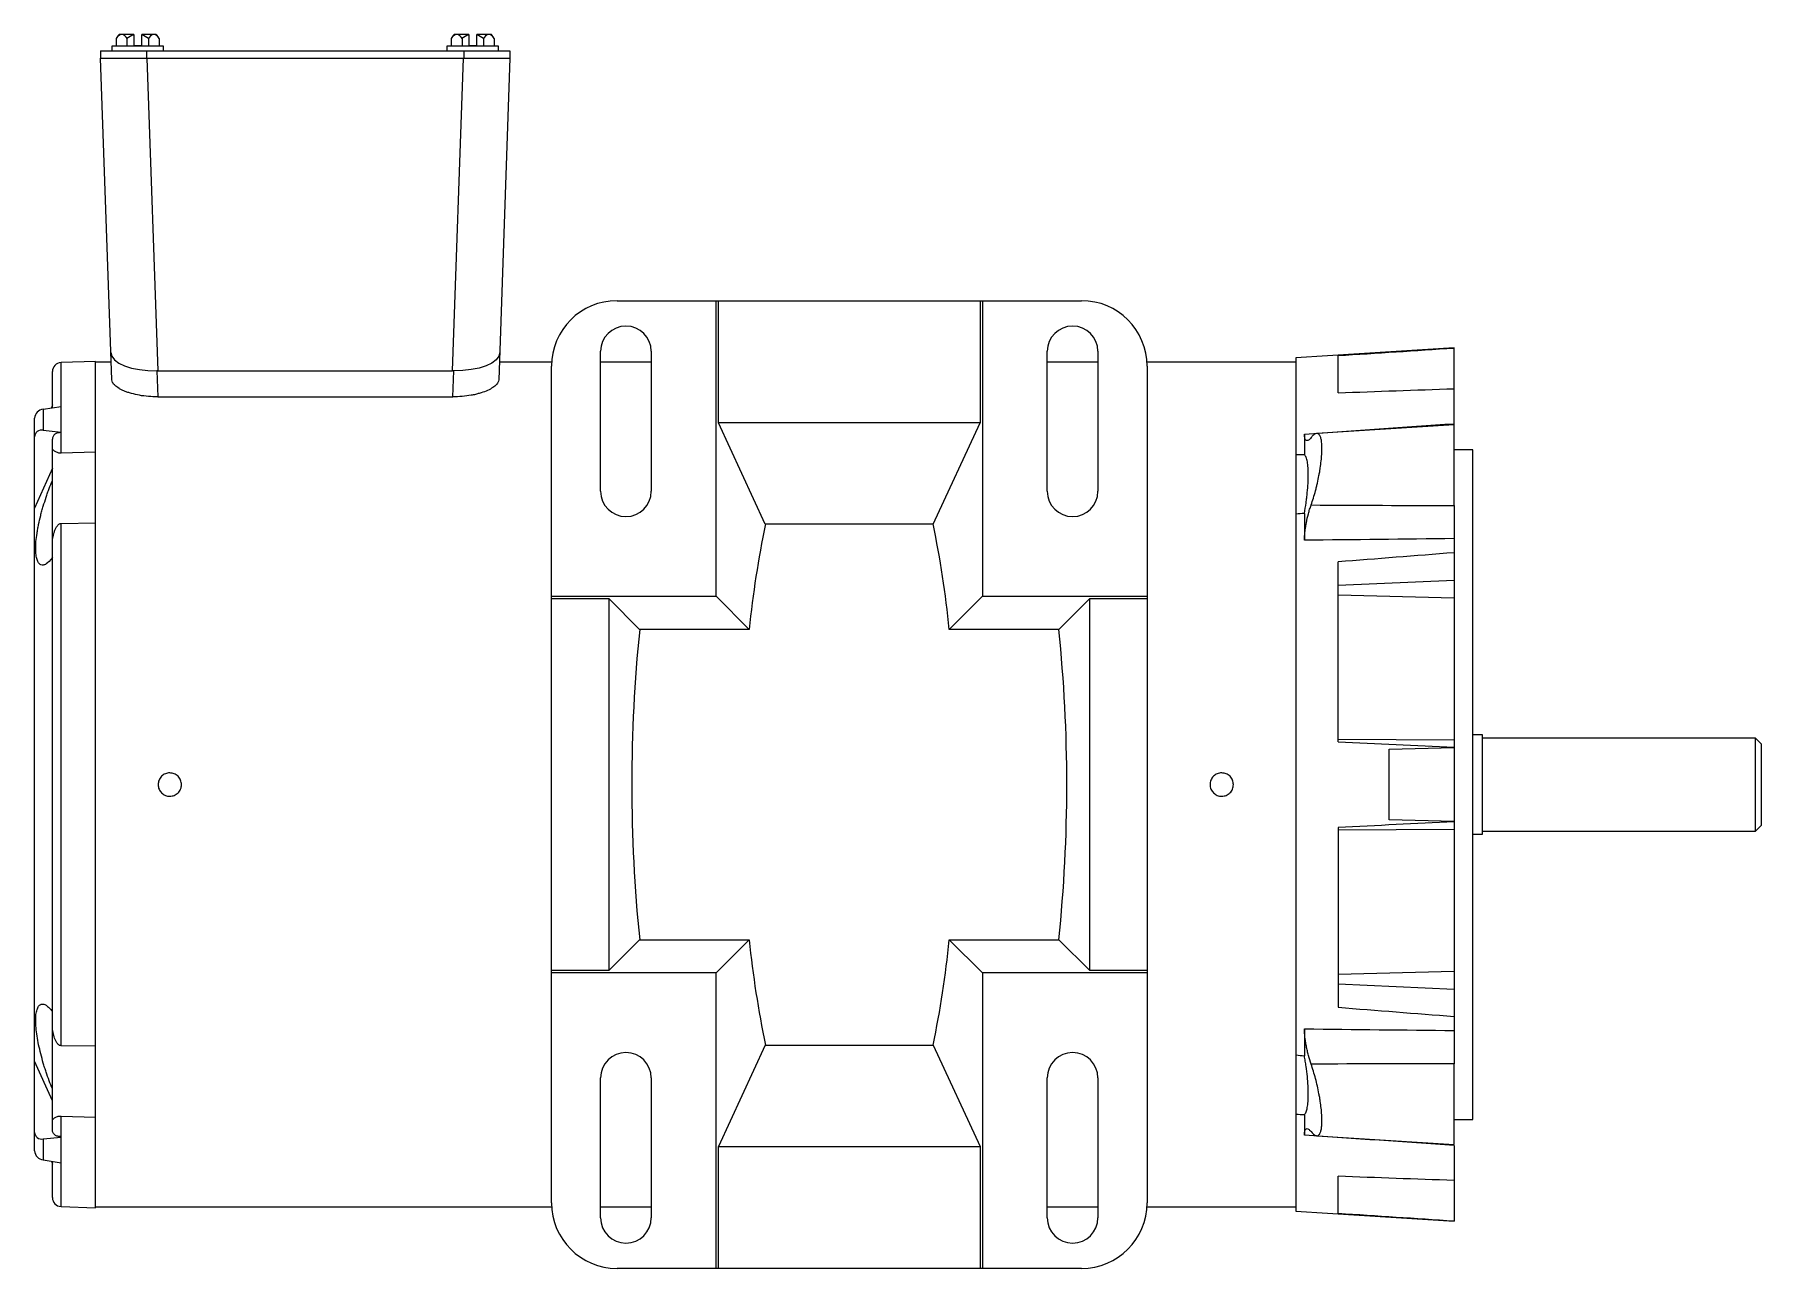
# Paper-space layout '_Bottom' of a CAD drawing. Header units: inches. Extents: x -4.4 to 7.2, y -3.3 to 5.
import ezdxf

# ---------------------------------------------------------------- set-up
doc = ezdxf.new("R2010")
doc.units = ezdxf.units.IN
doc.header["$MEASUREMENT"] = 0

psp = doc.layouts.new('_Bottom')

# ---------------------------------------------------------------- linework, layer by layer
at = {"color": 7, "linetype": 'Continuous', "lineweight": 25}
for p, q in [((-3.892, 5.011), (-3.892, 4.959)), ((-3.775, 5.038), (-3.873, 5.038)), ((-3.82, 5.011), (-3.82, 4.959)), ((-3.775, 5.038), (-3.775, 4.964)), ((-3.721, 4.964), (-3.721, 5.038)), ((-3.623, 5.038), (-3.721, 5.038)), ((-3.675, 5.011), (-3.675, 4.959)), ((-3.603, 5.011), (-3.603, 4.959)), ((-1.642, 5.011), (-1.642, 4.959)), ((-1.525, 5.038), (-1.623, 5.038)), ((-1.57, 5.011), (-1.57, 4.959)), ((-1.525, 5.038), (-1.525, 4.964)), ((-1.471, 4.964), (-1.471, 5.038)), ((-1.373, 5.038), (-1.471, 5.038)), ((-1.425, 5.011), (-1.425, 4.959)), ((-1.353, 5.011), (-1.353, 4.959)), ((-3.998, 4.928), (-1.248, 4.928)), ((-3.998, 4.928), (-3.998, 4.88)), ((-3.998, 4.88), (-1.248, 4.88)), ((-3.922, 2.719), (-3.998, 4.88)), ((-3.922, 4.959), (-3.922, 4.928)), ((-3.574, 4.959), (-3.922, 4.959)), ((-3.775, 4.964), (-3.721, 4.964)), ((-3.688, 4.928), (-3.688, 4.88)), ((-3.686, 4.88), (-3.612, 2.78)), ((-3.574, 4.928), (-3.574, 4.959)), ((-1.672, 4.959), (-1.672, 4.928)), ((-1.324, 4.959), (-1.672, 4.959)), ((-1.633, 2.78), (-1.559, 4.88)), ((-1.557, 4.928), (-1.557, 4.88)), ((-1.525, 4.964), (-1.471, 4.964)), ((-1.324, 4.928), (-1.324, 4.959)), ((-1.248, 4.88), (-1.323, 2.719)), ((-1.248, 4.928), (-1.248, 4.88)), ((-0.529, 3.25), (2.591, 3.25)), ((0.136, 1.265), (0.136, 3.25)), ((0.152, 2.43), (0.152, 3.25)), ((1.91, 3.25), (1.91, 2.43)), ((1.926, 3.25), (1.926, 1.265)), ((-0.639, 1.97), (-0.639, 2.91)), ((-0.299, 2.91), (-0.299, 1.97)), ((2.361, 1.97), (2.361, 2.91)), ((2.701, 2.91), (2.701, 1.97)), ((5.093, 2.933), (4.031, 2.866)), ((5.093, 1.875), (5.093, 2.933)), ((-4.031, 2.842), (-4.263, 2.834)), ((-4.263, 2.226), (-4.263, 2.834)), ((-4.031, -2.842), (-4.031, 2.842)), ((-3.926, 2.837), (-4.031, 2.837)), ((-0.968, 2.837), (-1.319, 2.837)), ((-0.969, -2.81), (-0.969, 2.81)), ((-0.299, 2.837), (-0.639, 2.837)), ((2.701, 2.837), (2.361, 2.837)), ((4.031, 2.837), (3.03, 2.837)), ((3.031, 2.81), (3.031, -2.81)), ((4.031, 2.866), (4.031, -2.866)), ((4.314, 2.631), (4.314, 2.879)), ((-4.321, 2.531), (-4.321, 2.774)), ((-3.612, 2.78), (-3.62, 2.78)), ((-3.62, 2.78), (-3.614, 2.604)), ((-3.612, 2.78), (-1.633, 2.78)), ((-1.625, 2.78), (-1.633, 2.78)), ((-1.631, 2.604), (-1.625, 2.78)), ((-3.614, 2.604), (-1.631, 2.604)), ((-4.441, -2.461), (-4.441, 2.461)), ((-4.383, 2.521), (-4.263, 2.54)), ((-4.383, 2.521), (-4.383, 2.38)), ((-4.321, 2.55), (-4.328, 2.53)), ((-4.383, 2.38), (-4.263, 2.368)), ((-4.321, -2.32), (-4.321, 2.32)), ((0.467, 1.75), (0.152, 2.43)), ((1.91, 2.43), (0.152, 2.43)), ((1.595, 1.75), (1.91, 2.43)), ((4.088, 2.354), (4.088, 2.218)), ((5.093, 2.417), (4.171, 2.359)), ((-4.031, 2.233), (-4.263, 2.226)), ((5.218, 2.249), (5.093, 2.249)), ((5.218, -2.249), (5.218, 2.249)), ((-4.321, 2.125), (-4.441, 1.857)), ((-4.263, 1.754), (-4.031, 1.758)), ((-4.263, -1.754), (-4.263, 1.754)), ((1.595, 1.75), (0.467, 1.75)), ((4.088, 1.821), (4.088, 1.641)), ((5.093, 1.652), (5.093, -1.652)), ((4.314, 0.288), (4.314, 1.496)), ((4.314, 1.339), (5.093, 1.374)), ((-0.969, 1.265), (0.136, 1.265)), ((-0.969, 1.249), (-0.584, 1.249)), ((-0.377, 1.042), (-0.584, 1.249)), ((-0.584, 1.249), (-0.584, -1.249)), ((0.359, 1.042), (0.136, 1.265)), ((1.703, 1.042), (1.926, 1.265)), ((1.926, 1.265), (3.031, 1.265)), ((2.439, 1.042), (2.646, 1.249)), ((2.646, 1.249), (3.031, 1.249)), ((2.646, -1.249), (2.646, 1.249)), ((4.314, 1.274), (5.093, 1.254)), ((0.359, 1.042), (-0.377, 1.042)), ((2.439, 1.042), (1.703, 1.042)), ((4.314, 0.304), (5.093, 0.3)), ((4.658, 0.237), (5.093, 0.249)), ((4.658, -0.237), (4.658, 0.237)), ((5.283, 0.334), (5.218, 0.334)), ((5.283, -0.333), (5.283, 0.334)), ((7.118, 0.312), (5.283, 0.312)), ((7.158, 0.272), (7.118, 0.312)), ((7.118, -0.312), (7.118, 0.312)), ((7.158, -0.272), (7.158, 0.272)), ((4.314, -0.288), (4.314, -1.496)), ((4.314, -0.304), (5.093, -0.3)), ((5.093, -0.249), (4.658, -0.237)), ((5.218, -0.333), (5.283, -0.333)), ((5.283, -0.312), (7.118, -0.312)), ((7.118, -0.312), (7.158, -0.272)), ((-0.377, -1.042), (-0.584, -1.249)), ((-0.377, -1.042), (0.359, -1.042)), ((0.359, -1.042), (0.136, -1.265)), ((1.703, -1.042), (1.926, -1.265)), ((1.703, -1.042), (2.439, -1.042)), ((2.439, -1.042), (2.646, -1.249)), ((-0.584, -1.249), (-0.969, -1.249)), ((0.136, -1.265), (-0.969, -1.265)), ((0.136, -3.25), (0.136, -1.265)), ((1.926, -1.265), (1.926, -3.25)), ((3.031, -1.265), (1.926, -1.265)), ((3.031, -1.249), (2.646, -1.249)), ((4.314, -1.274), (5.093, -1.254)), ((4.314, -1.339), (5.093, -1.374)), ((4.088, -1.641), (4.088, -1.821)), ((-4.031, -1.758), (-4.263, -1.754)), ((0.467, -1.75), (0.152, -2.43)), ((0.467, -1.75), (1.595, -1.75)), ((1.595, -1.75), (1.91, -2.43)), ((-4.321, -2.125), (-4.441, -1.857)), ((-0.639, -2.91), (-0.639, -1.97)), ((-0.299, -1.97), (-0.299, -2.91)), ((2.361, -2.91), (2.361, -1.97)), ((2.701, -1.97), (2.701, -2.91)), ((5.093, -2.417), (5.093, -1.875)), ((-4.263, -2.226), (-4.031, -2.233)), ((-4.263, -2.834), (-4.263, -2.226)), ((4.088, -2.218), (4.088, -2.354)), ((5.093, -2.249), (5.218, -2.249)), ((-4.383, -2.38), (-4.263, -2.368)), ((-4.383, -2.38), (-4.383, -2.521)), ((0.152, -3.25), (0.152, -2.43)), ((0.152, -2.43), (1.91, -2.43)), ((1.91, -2.43), (1.91, -3.25)), ((4.171, -2.359), (5.093, -2.417)), ((5.093, -2.424), (5.093, -2.933)), ((-4.383, -2.521), (-4.263, -2.54)), ((-4.328, -2.53), (-4.321, -2.55)), ((-4.321, -2.774), (-4.321, -2.531)), ((4.314, -2.879), (4.314, -2.631)), ((-4.263, -2.834), (-4.031, -2.842)), ((-4.031, -2.837), (-0.968, -2.837)), ((-0.639, -2.837), (-0.299, -2.837)), ((2.361, -2.837), (2.701, -2.837)), ((3.03, -2.837), (4.031, -2.837)), ((4.031, -2.866), (5.093, -2.933)), ((2.591, -3.25), (-0.529, -3.25))]:
    psp.add_line(p, q, dxfattribs=at)
at = {"color": 7, "linetype": 'Continuous', "lineweight": 25, "flags": 128}
for points in [[(-3.928, 2.903), (-3.922, 2.877), (-3.904, 2.853), (-3.875, 2.831), (-3.837, 2.813), (-3.79, 2.798), (-3.737, 2.787), (-3.68, 2.781), (-3.62, 2.78)], [(-1.317, 2.903), (-1.323, 2.877), (-1.341, 2.853), (-1.37, 2.831), (-1.408, 2.813), (-1.455, 2.798), (-1.508, 2.787), (-1.565, 2.781), (-1.625, 2.78)]]:
    psp.add_lwpolyline(points, dxfattribs=at)
at = {"color": 7, "linetype": 'Continuous', "lineweight": 25}
for centre, radius, start, end in [((-3.748, 4.928), 0.167, 138.6522, 150.0945), ((-3.85, 4.993), 0.0453, 96.9616, 156.6167), ((-3.861, 4.993), 0.0453, 23.3833, 83.0384), ((-3.748, 4.928), 0.11, 104.2087, 131.0016), ((-3.748, 4.928), 0.11, 48.9984, 75.7913), ((-3.634, 4.993), 0.0453, 96.9616, 156.6167), ((-3.645, 4.993), 0.0453, 23.3833, 83.0384), ((-3.748, 4.928), 0.167, 29.9055, 41.3478), ((-1.498, 4.928), 0.167, 138.6522, 150.0945), ((-1.6, 4.993), 0.0453, 96.9616, 156.6167), ((-1.611, 4.993), 0.0453, 23.3833, 83.0384), ((-1.498, 4.928), 0.11, 104.2087, 131.0016), ((-1.498, 4.928), 0.11, 48.9984, 75.7913), ((-1.384, 4.993), 0.0453, 96.9616, 156.6167), ((-1.395, 4.993), 0.0453, 23.3833, 83.0384), ((-1.498, 4.928), 0.167, 29.9055, 41.3478), ((-0.529, 2.81), 0.44, 90, 180), ((2.591, 2.81), 0.44, 0, 90), ((-0.469, 2.91), 0.17, 0, 180), ((2.531, 2.91), 0.17, 0, 180), ((-4.261, 2.774), 0.06, 92, 180), ((-4.375, 2.455), 0.066, 96.8247, 174.9114), ((-4.393, 2.333), 0.0482, 78.2365, 176.4378), ((-0.469, 1.97), 0.17, 180, 0), ((2.531, 1.97), 0.17, 180, 0), ((7.435, 0.318), 7.113, 168.3838, 174.1524), ((-5.373, 0.318), 7.113, 5.8476, 11.6162), ((9.756, 0), 10.186, 174.1267, 185.8733), ((-7.694, 0), 10.186, 354.1267, 5.8733), ((7.435, -0.318), 7.113, 185.8476, 191.6162), ((-5.373, -0.318), 7.113, 348.3838, 354.1524), ((-0.469, -1.97), 0.17, 0, 180), ((2.531, -1.97), 0.17, 0, 180), ((-4.393, -2.333), 0.0482, 183.5622, 281.7635), ((-4.375, -2.455), 0.066, 185.0886, 263.1753), ((-4.261, -2.774), 0.06, 180, 268), ((-0.529, -2.81), 0.44, 180, 270), ((2.591, -2.81), 0.44, 270, 0), ((-0.469, -2.91), 0.17, 180, 0), ((2.531, -2.91), 0.17, 180, 0)]:
    psp.add_arc(centre, radius, start, end, dxfattribs=at)
for points in [[(5.093, 2.93), (4.833, 2.913), (4.574, 2.896), (4.314, 2.879)], [(4.314, 2.631), (4.574, 2.641), (4.833, 2.65), (5.093, 2.659)], [(4.088, 2.354), (4.423, 2.378), (4.758, 2.401), (5.093, 2.424)], [(4.031, 2.217), (4.05, 2.217), (4.069, 2.217), (4.088, 2.218)], [(4.133, 1.878), (4.453, 1.876), (4.773, 1.875), (5.093, 1.875)], [(4.088, 1.821), (4.069, 1.82), (4.05, 1.818), (4.031, 1.816)], [(5.093, 1.652), (4.758, 1.648), (4.423, 1.644), (4.088, 1.641)], [(5.093, 1.557), (4.833, 1.537), (4.574, 1.516), (4.314, 1.496)], [(4.314, 0.288), (4.574, 0.275), (4.833, 0.263), (5.093, 0.251)], [(5.093, -0.251), (4.833, -0.263), (4.574, -0.275), (4.314, -0.288)], [(4.314, -1.496), (4.574, -1.516), (4.833, -1.537), (5.093, -1.557)], [(4.088, -1.641), (4.423, -1.644), (4.758, -1.648), (5.093, -1.652)], [(4.031, -1.816), (4.05, -1.818), (4.069, -1.82), (4.088, -1.821)], [(5.093, -1.875), (4.773, -1.875), (4.453, -1.876), (4.133, -1.878)], [(4.088, -2.218), (4.069, -2.217), (4.05, -2.217), (4.031, -2.217)], [(5.093, -2.424), (4.758, -2.401), (4.423, -2.378), (4.088, -2.354)], [(5.093, -2.659), (4.833, -2.65), (4.574, -2.641), (4.314, -2.631)], [(4.314, -2.879), (4.574, -2.896), (4.833, -2.913), (5.093, -2.93)]]:
    psp.add_open_spline(points, degree=3, dxfattribs=at)
for points, knots in [([(-3.614, 2.604), (-3.635, 2.604), (-3.656, 2.605), (-3.697, 2.609), (-3.717, 2.611), (-3.755, 2.618), (-3.773, 2.622), (-3.799, 2.63), (-3.807, 2.632), (-3.822, 2.637), (-3.83, 2.64), (-3.844, 2.646), (-3.85, 2.649), (-3.863, 2.655), (-3.868, 2.658), (-3.884, 2.668), (-3.893, 2.674), (-3.907, 2.687), (-3.913, 2.694), (-3.92, 2.706), (-3.922, 2.713), (-3.922, 2.719)], [0, 0, 0, 0, 0.125, 0.125, 0.25, 0.25, 0.375, 0.375, 0.4375, 0.4375, 0.5, 0.5, 0.5625, 0.5625, 0.625, 0.625, 0.75, 0.75, 0.875, 0.875, 1, 1, 1, 1]), ([(-1.323, 2.719), (-1.323, 2.713), (-1.325, 2.706), (-1.332, 2.694), (-1.338, 2.687), (-1.352, 2.674), (-1.361, 2.668), (-1.382, 2.655), (-1.394, 2.649), (-1.422, 2.637), (-1.437, 2.632), (-1.463, 2.625), (-1.471, 2.623), (-1.489, 2.618), (-1.499, 2.617), (-1.528, 2.611), (-1.548, 2.609), (-1.589, 2.605), (-1.61, 2.604), (-1.631, 2.604)], [0, 0, 0, 0, 0.125, 0.125, 0.25, 0.25, 0.375, 0.375, 0.5, 0.5, 0.625, 0.625, 0.6875, 0.6875, 0.75, 0.75, 0.875, 0.875, 1, 1, 1, 1]), ([(-4.263, 2.363), (-4.267, 2.364), (-4.271, 2.364), (-4.278, 2.363), (-4.282, 2.363), (-4.289, 2.361), (-4.292, 2.36), (-4.298, 2.357), (-4.301, 2.356), (-4.309, 2.35), (-4.314, 2.345), (-4.318, 2.336), (-4.319, 2.333), (-4.321, 2.326), (-4.321, 2.323), (-4.321, 2.32)], [0, 0, 0, 0, 0.125, 0.125, 0.25, 0.25, 0.375, 0.375, 0.5, 0.5, 0.75, 0.75, 0.875, 0.875, 1, 1, 1, 1]), ([(4.133, 2.331), (4.126, 2.323), (4.12, 2.317), (4.112, 2.312), (4.11, 2.311), (4.105, 2.31), (4.103, 2.311), (4.099, 2.312), (4.097, 2.314), (4.094, 2.319), (4.092, 2.321), (4.089, 2.332), (4.088, 2.342), (4.088, 2.354)], [0, 0, 0, 0, 0.25, 0.25, 0.375, 0.375, 0.5, 0.5, 0.625, 0.625, 0.75, 0.75, 1, 1, 1, 1]), ([(4.133, 1.878), (4.144, 1.908), (4.153, 1.94), (4.165, 1.982), (4.167, 1.991), (4.171, 2.008), (4.173, 2.016), (4.179, 2.042), (4.182, 2.059), (4.187, 2.084), (4.189, 2.092), (4.192, 2.109), (4.193, 2.117), (4.197, 2.142), (4.199, 2.158), (4.202, 2.189), (4.203, 2.203), (4.205, 2.232), (4.206, 2.258), (4.205, 2.281), (4.203, 2.302), (4.202, 2.311), (4.199, 2.327), (4.197, 2.334), (4.193, 2.343), (4.192, 2.345), (4.189, 2.349), (4.187, 2.351), (4.182, 2.356), (4.179, 2.358), (4.171, 2.359), (4.167, 2.358), (4.158, 2.355), (4.153, 2.351), (4.143, 2.343), (4.138, 2.337), (4.133, 2.331)], [0, 0, 0, 0, 0.125, 0.125, 0.15625, 0.15625, 0.1875, 0.1875, 0.25, 0.25, 0.28125, 0.28125, 0.3125, 0.3125, 0.375, 0.375, 0.4375, 0.4375, 0.5, 0.5625, 0.5625, 0.625, 0.625, 0.6875, 0.6875, 0.71875, 0.71875, 0.75, 0.75, 0.8125, 0.8125, 0.875, 0.875, 0.9375, 0.9375, 1, 1, 1, 1]), ([(-4.263, 2.226), (-4.267, 2.226), (-4.27, 2.226), (-4.276, 2.227), (-4.279, 2.227), (-4.286, 2.229), (-4.29, 2.231), (-4.297, 2.234), (-4.3, 2.235), (-4.305, 2.238), (-4.307, 2.24), (-4.313, 2.244), (-4.316, 2.247), (-4.32, 2.251), (-4.321, 2.253), (-4.321, 2.255)], [0, 0, 0, 0, 0.0625, 0.0625, 0.125, 0.125, 0.25, 0.25, 0.375, 0.375, 0.5, 0.5, 0.75, 0.75, 1, 1, 1, 1]), ([(4.088, 1.821), (4.092, 1.845), (4.096, 1.869), (4.101, 1.904), (4.102, 1.916), (4.105, 1.938), (4.106, 1.95), (4.11, 1.982), (4.111, 2.003), (4.113, 2.033), (4.114, 2.043), (4.114, 2.062), (4.114, 2.071), (4.114, 2.098), (4.114, 2.114), (4.111, 2.143), (4.11, 2.157), (4.105, 2.18), (4.103, 2.19), (4.098, 2.202), (4.096, 2.206), (4.092, 2.212), (4.09, 2.215), (4.088, 2.218)], [0, 0, 0, 0, 0.125, 0.125, 0.1875, 0.1875, 0.25, 0.25, 0.375, 0.375, 0.4375, 0.4375, 0.5, 0.5, 0.625, 0.625, 0.75, 0.75, 0.875, 0.875, 0.9375, 0.9375, 1, 1, 1, 1]), ([(-4.321, 1.525), (-4.336, 1.505), (-4.35, 1.491), (-4.366, 1.48), (-4.37, 1.478), (-4.376, 1.476), (-4.379, 1.475), (-4.388, 1.473), (-4.394, 1.474), (-4.404, 1.479), (-4.409, 1.483), (-4.418, 1.494), (-4.421, 1.502), (-4.427, 1.52), (-4.429, 1.531), (-4.433, 1.555), (-4.433, 1.569), (-4.433, 1.599), (-4.433, 1.616), (-4.43, 1.65), (-4.427, 1.669), (-4.423, 1.697), (-4.421, 1.707), (-4.418, 1.727), (-4.416, 1.737), (-4.409, 1.767), (-4.405, 1.787), (-4.397, 1.818), (-4.394, 1.829), (-4.388, 1.849), (-4.385, 1.86), (-4.376, 1.89), (-4.37, 1.91), (-4.36, 1.94), (-4.356, 1.95), (-4.35, 1.97), (-4.346, 1.979), (-4.336, 2.007), (-4.328, 2.026), (-4.321, 2.043)], [0, 0, 0, 0, 0.125, 0.125, 0.15625, 0.15625, 0.1875, 0.1875, 0.25, 0.25, 0.3125, 0.3125, 0.375, 0.375, 0.4375, 0.4375, 0.5, 0.5, 0.5625, 0.5625, 0.625, 0.625, 0.65625, 0.65625, 0.6875, 0.6875, 0.75, 0.75, 0.78125, 0.78125, 0.8125, 0.8125, 0.875, 0.875, 0.90625, 0.90625, 0.9375, 0.9375, 1, 1, 1, 1]), ([(4.088, 1.641), (4.088, 1.658), (4.089, 1.677), (4.092, 1.707), (4.094, 1.717), (4.097, 1.737), (4.099, 1.747), (4.105, 1.778), (4.109, 1.799), (4.118, 1.829), (4.12, 1.839), (4.126, 1.859), (4.13, 1.868), (4.133, 1.878)], [0, 0, 0, 0, 0.25, 0.25, 0.375, 0.375, 0.5, 0.5, 0.75, 0.75, 0.875, 0.875, 1, 1, 1, 1]), ([(5.093, 1.875), (5.093, 1.856), (5.093, 1.837), (5.093, 1.799), (5.093, 1.779), (5.093, 1.75), (5.093, 1.741), (5.093, 1.722), (5.093, 1.713), (5.093, 1.686), (5.093, 1.669), (5.093, 1.652)], [0, 0, 0, 0, 0.25, 0.25, 0.5, 0.5, 0.625, 0.625, 0.75, 0.75, 1, 1, 1, 1]), ([(-4.321, 1.615), (-4.321, 1.629), (-4.32, 1.642), (-4.316, 1.668), (-4.313, 1.681), (-4.307, 1.7), (-4.305, 1.706), (-4.3, 1.719), (-4.297, 1.725), (-4.29, 1.736), (-4.286, 1.741), (-4.279, 1.748), (-4.276, 1.75), (-4.27, 1.753), (-4.267, 1.754), (-4.263, 1.754)], [0, 0, 0, 0, 0.25, 0.25, 0.5, 0.5, 0.625, 0.625, 0.75, 0.75, 0.875, 0.875, 0.9375, 0.9375, 1, 1, 1, 1]), ([(-3.532, -0.078), (-3.538, -0.078), (-3.543, -0.078), (-3.553, -0.076), (-3.558, -0.074), (-3.567, -0.071), (-3.572, -0.068), (-3.58, -0.062), (-3.584, -0.059), (-3.595, -0.048), (-3.601, -0.04), (-3.609, -0.021), (-3.611, -0.01), (-3.611, 0.005), (-3.61, 0.01), (-3.608, 0.02), (-3.607, 0.025), (-3.603, 0.035), (-3.601, 0.039), (-3.595, 0.048), (-3.592, 0.052), (-3.584, 0.059), (-3.58, 0.062), (-3.572, 0.068), (-3.567, 0.071), (-3.558, 0.074), (-3.553, 0.076), (-3.543, 0.078), (-3.538, 0.078), (-3.522, 0.078), (-3.512, 0.076), (-3.493, 0.069), (-3.484, 0.063), (-3.473, 0.052), (-3.47, 0.048), (-3.464, 0.039), (-3.462, 0.035), (-3.458, 0.025), (-3.457, 0.02), (-3.455, 0.01), (-3.454, 0.005), (-3.454, -0.005), (-3.455, -0.01), (-3.456, -0.02), (-3.458, -0.025), (-3.462, -0.035), (-3.464, -0.039), (-3.47, -0.048), (-3.473, -0.052), (-3.481, -0.059), (-3.485, -0.062), (-3.493, -0.068), (-3.498, -0.071), (-3.512, -0.076), (-3.522, -0.078), (-3.532, -0.078)], [0, 0, 0, 0, 0.03125, 0.03125, 0.0625, 0.0625, 0.09375, 0.09375, 0.125, 0.125, 0.1875, 0.1875, 0.25, 0.25, 0.28125, 0.28125, 0.3125, 0.3125, 0.34375, 0.34375, 0.375, 0.375, 0.40625, 0.40625, 0.4375, 0.4375, 0.46875, 0.46875, 0.5, 0.5, 0.5625, 0.5625, 0.625, 0.625, 0.65625, 0.65625, 0.6875, 0.6875, 0.71875, 0.71875, 0.75, 0.75, 0.78125, 0.78125, 0.8125, 0.8125, 0.84375, 0.84375, 0.875, 0.875, 0.90625, 0.90625, 0.9375, 0.9375, 1, 1, 1, 1]), ([(3.533, -0.078), (3.527, -0.078), (3.522, -0.078), (3.512, -0.076), (3.507, -0.074), (3.498, -0.071), (3.493, -0.068), (3.485, -0.062), (3.481, -0.059), (3.47, -0.048), (3.464, -0.04), (3.456, -0.021), (3.454, -0.01), (3.454, 0.005), (3.455, 0.01), (3.457, 0.02), (3.458, 0.025), (3.462, 0.035), (3.464, 0.039), (3.47, 0.048), (3.473, 0.052), (3.481, 0.059), (3.485, 0.062), (3.493, 0.068), (3.498, 0.071), (3.507, 0.074), (3.512, 0.076), (3.522, 0.078), (3.527, 0.078), (3.543, 0.078), (3.553, 0.076), (3.572, 0.069), (3.581, 0.063), (3.592, 0.052), (3.595, 0.048), (3.601, 0.039), (3.603, 0.035), (3.607, 0.025), (3.608, 0.02), (3.61, 0.01), (3.611, 0.005), (3.611, -0.005), (3.61, -0.01), (3.609, -0.02), (3.607, -0.025), (3.603, -0.035), (3.601, -0.039), (3.595, -0.048), (3.592, -0.052), (3.584, -0.059), (3.58, -0.062), (3.572, -0.068), (3.567, -0.071), (3.553, -0.076), (3.543, -0.078), (3.533, -0.078)], [0, 0, 0, 0, 0.03125, 0.03125, 0.0625, 0.0625, 0.09375, 0.09375, 0.125, 0.125, 0.1875, 0.1875, 0.25, 0.25, 0.28125, 0.28125, 0.3125, 0.3125, 0.34375, 0.34375, 0.375, 0.375, 0.40625, 0.40625, 0.4375, 0.4375, 0.46875, 0.46875, 0.5, 0.5, 0.5625, 0.5625, 0.625, 0.625, 0.65625, 0.65625, 0.6875, 0.6875, 0.71875, 0.71875, 0.75, 0.75, 0.78125, 0.78125, 0.8125, 0.8125, 0.84375, 0.84375, 0.875, 0.875, 0.90625, 0.90625, 0.9375, 0.9375, 1, 1, 1, 1]), ([(-4.321, -2.043), (-4.336, -2.008), (-4.35, -1.971), (-4.366, -1.921), (-4.37, -1.911), (-4.376, -1.891), (-4.379, -1.88), (-4.388, -1.85), (-4.394, -1.829), (-4.404, -1.788), (-4.409, -1.768), (-4.418, -1.728), (-4.421, -1.708), (-4.427, -1.67), (-4.429, -1.651), (-4.433, -1.617), (-4.433, -1.6), (-4.433, -1.57), (-4.433, -1.556), (-4.43, -1.531), (-4.427, -1.521), (-4.423, -1.507), (-4.421, -1.503), (-4.418, -1.495), (-4.416, -1.492), (-4.409, -1.483), (-4.405, -1.479), (-4.397, -1.475), (-4.394, -1.474), (-4.388, -1.474), (-4.385, -1.474), (-4.376, -1.475), (-4.37, -1.478), (-4.36, -1.484), (-4.356, -1.487), (-4.35, -1.492), (-4.346, -1.496), (-4.336, -1.506), (-4.328, -1.515), (-4.321, -1.525)], [0, 0, 0, 0, 0.125, 0.125, 0.15625, 0.15625, 0.1875, 0.1875, 0.25, 0.25, 0.3125, 0.3125, 0.375, 0.375, 0.4375, 0.4375, 0.5, 0.5, 0.5625, 0.5625, 0.625, 0.625, 0.65625, 0.65625, 0.6875, 0.6875, 0.75, 0.75, 0.78125, 0.78125, 0.8125, 0.8125, 0.875, 0.875, 0.90625, 0.90625, 0.9375, 0.9375, 1, 1, 1, 1]), ([(-4.263, -1.754), (-4.267, -1.754), (-4.27, -1.753), (-4.276, -1.75), (-4.279, -1.748), (-4.286, -1.741), (-4.29, -1.736), (-4.297, -1.724), (-4.3, -1.718), (-4.305, -1.706), (-4.307, -1.7), (-4.313, -1.681), (-4.316, -1.668), (-4.32, -1.642), (-4.321, -1.629), (-4.321, -1.615)], [0, 0, 0, 0, 0.0625, 0.0625, 0.125, 0.125, 0.25, 0.25, 0.375, 0.375, 0.5, 0.5, 0.75, 0.75, 1, 1, 1, 1]), ([(4.133, -1.878), (4.126, -1.859), (4.12, -1.84), (4.112, -1.809), (4.11, -1.799), (4.105, -1.778), (4.103, -1.768), (4.099, -1.748), (4.097, -1.737), (4.094, -1.717), (4.092, -1.707), (4.089, -1.677), (4.088, -1.658), (4.088, -1.641)], [0, 0, 0, 0, 0.25, 0.25, 0.375, 0.375, 0.5, 0.5, 0.625, 0.625, 0.75, 0.75, 1, 1, 1, 1]), ([(5.093, -1.652), (5.093, -1.669), (5.093, -1.686), (5.093, -1.722), (5.093, -1.741), (5.093, -1.769), (5.093, -1.779), (5.093, -1.798), (5.093, -1.808), (5.093, -1.837), (5.093, -1.856), (5.093, -1.875)], [0, 0, 0, 0, 0.25, 0.25, 0.5, 0.5, 0.625, 0.625, 0.75, 0.75, 1, 1, 1, 1]), ([(4.088, -2.218), (4.092, -2.213), (4.096, -2.206), (4.101, -2.194), (4.102, -2.19), (4.105, -2.18), (4.106, -2.174), (4.11, -2.157), (4.111, -2.144), (4.113, -2.121), (4.114, -2.114), (4.114, -2.097), (4.114, -2.089), (4.114, -2.062), (4.114, -2.044), (4.111, -2.004), (4.11, -1.982), (4.105, -1.939), (4.103, -1.916), (4.098, -1.881), (4.096, -1.869), (4.092, -1.845), (4.09, -1.833), (4.088, -1.821)], [0, 0, 0, 0, 0.125, 0.125, 0.1875, 0.1875, 0.25, 0.25, 0.375, 0.375, 0.4375, 0.4375, 0.5, 0.5, 0.625, 0.625, 0.75, 0.75, 0.875, 0.875, 0.9375, 0.9375, 1, 1, 1, 1]), ([(4.133, -2.331), (4.144, -2.344), (4.153, -2.353), (4.165, -2.357), (4.167, -2.358), (4.171, -2.359), (4.173, -2.359), (4.179, -2.358), (4.182, -2.356), (4.187, -2.351), (4.189, -2.35), (4.192, -2.345), (4.193, -2.343), (4.197, -2.334), (4.199, -2.327), (4.202, -2.311), (4.203, -2.302), (4.205, -2.281), (4.206, -2.259), (4.205, -2.232), (4.203, -2.204), (4.202, -2.189), (4.199, -2.159), (4.197, -2.143), (4.193, -2.118), (4.192, -2.11), (4.189, -2.093), (4.187, -2.085), (4.182, -2.059), (4.179, -2.042), (4.171, -2.008), (4.167, -1.991), (4.158, -1.958), (4.153, -1.941), (4.143, -1.909), (4.138, -1.893), (4.133, -1.878)], [0, 0, 0, 0, 0.125, 0.125, 0.15625, 0.15625, 0.1875, 0.1875, 0.25, 0.25, 0.28125, 0.28125, 0.3125, 0.3125, 0.375, 0.375, 0.4375, 0.4375, 0.5, 0.5625, 0.5625, 0.625, 0.625, 0.6875, 0.6875, 0.71875, 0.71875, 0.75, 0.75, 0.8125, 0.8125, 0.875, 0.875, 0.9375, 0.9375, 1, 1, 1, 1]), ([(-4.321, -2.255), (-4.321, -2.253), (-4.32, -2.251), (-4.316, -2.247), (-4.313, -2.244), (-4.307, -2.24), (-4.305, -2.238), (-4.3, -2.235), (-4.297, -2.234), (-4.29, -2.231), (-4.286, -2.229), (-4.279, -2.227), (-4.276, -2.227), (-4.27, -2.226), (-4.267, -2.226), (-4.263, -2.226)], [0, 0, 0, 0, 0.25, 0.25, 0.5, 0.5, 0.625, 0.625, 0.75, 0.75, 0.875, 0.875, 0.9375, 0.9375, 1, 1, 1, 1]), ([(4.088, -2.354), (4.088, -2.342), (4.089, -2.332), (4.092, -2.322), (4.094, -2.319), (4.097, -2.314), (4.099, -2.312), (4.105, -2.31), (4.109, -2.31), (4.118, -2.315), (4.12, -2.318), (4.126, -2.323), (4.13, -2.327), (4.133, -2.331)], [0, 0, 0, 0, 0.25, 0.25, 0.375, 0.375, 0.5, 0.5, 0.75, 0.75, 0.875, 0.875, 1, 1, 1, 1]), ([(-4.263, -2.363), (-4.267, -2.364), (-4.271, -2.364), (-4.278, -2.363), (-4.282, -2.363), (-4.289, -2.361), (-4.292, -2.36), (-4.298, -2.357), (-4.301, -2.356), (-4.306, -2.352), (-4.309, -2.349), (-4.313, -2.344), (-4.315, -2.342), (-4.319, -2.333), (-4.321, -2.327), (-4.321, -2.32)], [0, 0, 0, 0, 0.125, 0.125, 0.25, 0.25, 0.375, 0.375, 0.5, 0.5, 0.625, 0.625, 0.75, 0.75, 1, 1, 1, 1])]:
    psp.add_open_spline(points, degree=3, knots=knots, dxfattribs=at)

doc.saveas('drawing.dxf')
